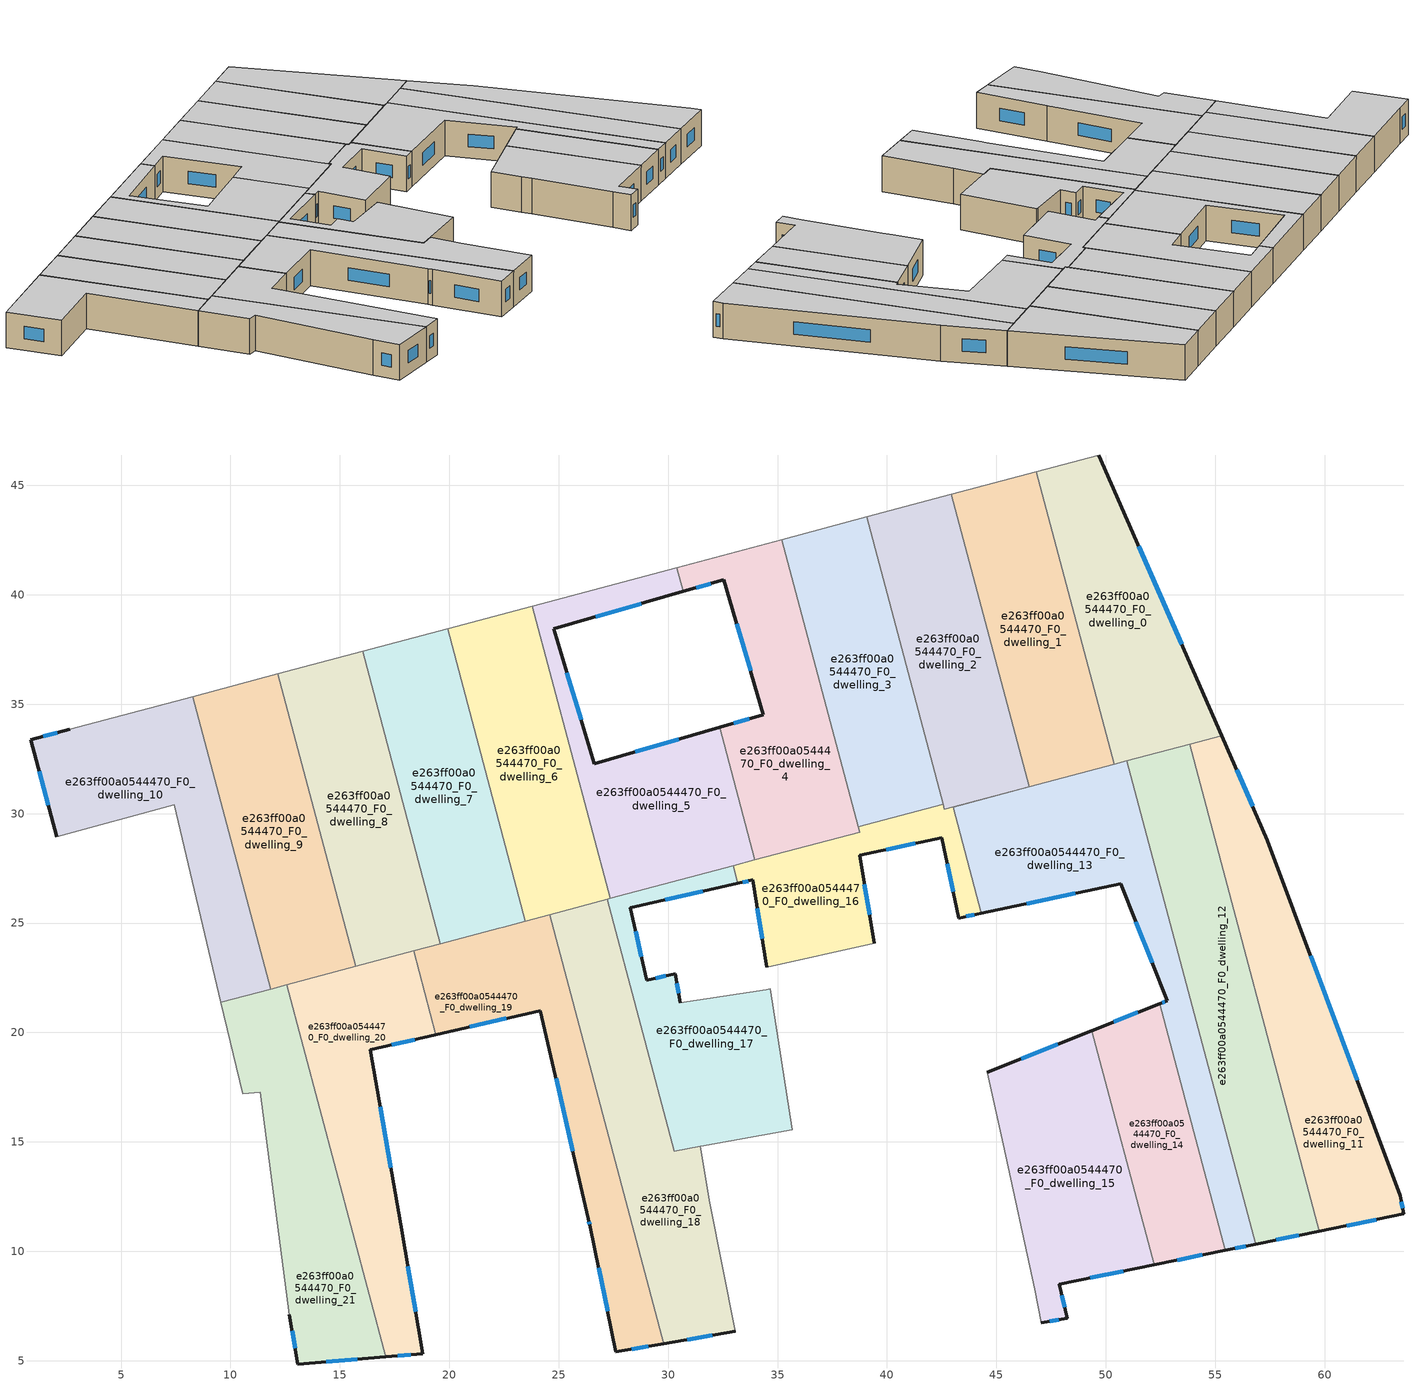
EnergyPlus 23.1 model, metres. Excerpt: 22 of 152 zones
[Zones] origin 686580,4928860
e263ff00a0544470_F0_dwelling_0
 floor ground (EU_floor_Construction): 49.68,46.39 55.29,33.57 50.39,32.26 46.83,45.63 z0
 wall outside (EU_wall_Construction): 55.29,33.57 49.68,46.39 z0:3
 wall to e263ff00a0544470_F0_dwelling_1 (EU_wall_Construction): 46.83,45.63 50.39,32.26 z0:3
 wall adiabatic (EU_wall_Construction): 49.68,46.39 46.83,45.63 z0:3
 wall to e263ff00a0544470_F0_dwelling_12 (EU_wall_Construction): 50.96,32.41 53.83,33.18 z0:3
 wall to e263ff00a0544470_F0_dwelling_11 (EU_wall_Construction): 53.83,33.18 55.29,33.57 z0:3
 wall to e263ff00a0544470_F0_dwelling_13 (EU_wall_Construction): 50.39,32.26 50.96,32.41 z0:3
 window (EU_Window_Construction): 53.47,37.74 51.51,42.22 z0.98:2.02
 ceiling to e263ff00a0544470_F1_dwelling_0 (EU_floor_Construction): 55.29,33.57 49.68,46.39 46.83,45.63 50.39,32.26 z3
e263ff00a0544470_F0_dwelling_1
 floor ground (EU_floor_Construction): 46.83,45.63 50.39,32.26 46.51,31.23 42.94,44.59 z0
 wall to e263ff00a0544470_F0_dwelling_2 (EU_wall_Construction): 42.94,44.59 46.51,31.23 z0:3
 wall adiabatic (EU_wall_Construction): 46.83,45.63 42.94,44.59 z0:3
 wall to e263ff00a0544470_F0_dwelling_13 (EU_wall_Construction): 46.51,31.23 50.39,32.26 z0:3
 ceiling to e263ff00a0544470_F1_dwelling_1 (EU_floor_Construction): 50.39,32.26 46.83,45.63 42.94,44.59 46.51,31.23 z3
e263ff00a0544470_F0_dwelling_10
 floor ground (EU_floor_Construction): 8.27,35.35 11.83,21.99 9.56,21.38 7.42,30.4 2.06,28.95 0.87,33.38 2.65,33.85 z0
 wall outside (EU_wall_Construction): 2.65,33.85 0.87,33.38 2.06,28.95 z0:3
 wall adiabatic (EU_wall_Construction): 8.27,35.35 2.65,33.85 / 2.06,28.95 7.42,30.4 9.56,21.38 11.83,21.99 z0:3
 wall to e263ff00a0544470_F0_dwelling_9 (EU_wall_Construction): 11.83,21.99 8.27,35.35 z0:3
 window (EU_Window_Construction): 1.26,31.94 1.68,30.39 / 2.08,33.7 1.45,33.53 z0.98:2.02
 ceiling to e263ff00a0544470_F1_dwelling_10 (EU_floor_Construction): 11.83,21.99 8.27,35.35 2.65,33.85 0.87,33.38 2.06,28.95 7.42,30.4 9.56,21.38 z3
e263ff00a0544470_F0_dwelling_11
 floor ground (EU_floor_Construction): 57.38,28.79 63.45,12.54 63.61,11.71 59.76,10.92 53.83,33.18 55.29,33.57 z0
 wall outside (EU_wall_Construction): 59.76,10.92 63.61,11.71 63.45,12.54 57.38,28.79 55.29,33.57 z0:3
 wall to e263ff00a0544470_F0_dwelling_12 (EU_wall_Construction): 53.83,33.18 59.76,10.92 z0:3
 window (EU_Window_Construction): 56.7,30.34 55.97,32.01 / 61.48,17.82 59.36,23.5 / 63.56,11.98 63.51,12.27 / 61.01,11.18 62.36,11.45 z0.98:2.02
 ceiling to e263ff00a0544470_F1_dwelling_11 (EU_floor_Construction): 63.61,11.71 63.45,12.54 57.38,28.79 55.29,33.57 53.83,33.18 59.76,10.92 z3
e263ff00a0544470_F0_dwelling_12
 floor ground (EU_floor_Construction): 53.83,33.18 59.76,10.92 56.84,10.33 50.96,32.41 z0
 wall outside (EU_wall_Construction): 56.84,10.33 59.76,10.92 z0:3
 wall to e263ff00a0544470_F0_dwelling_13 (EU_wall_Construction): 50.96,32.41 56.84,10.33 z0:3
 window (EU_Window_Construction): 57.79,10.52 58.81,10.73 z0.98:2.02
 ceiling to e263ff00a0544470_F1_dwelling_12 (EU_floor_Construction): 59.76,10.92 53.83,33.18 50.96,32.41 56.84,10.33 z3
e263ff00a0544470_F0_dwelling_13
 floor ground (EU_floor_Construction): 50.96,32.41 56.84,10.33 55.46,10.05 52.46,21.31 52.8,21.45 50.68,26.79 44.31,25.45 43.02,30.3 z0
 wall outside (EU_wall_Construction): 44.31,25.45 50.68,26.79 52.8,21.45 52.46,21.31 / 55.46,10.05 56.84,10.33 z0:3
 wall to e263ff00a0544470_F0_dwelling_14 (EU_wall_Construction): 52.46,21.31 55.46,10.05 z0:3
 wall to e263ff00a0544470_F0_dwelling_16 (EU_wall_Construction): 46.51,31.23 43.02,30.3 44.31,25.45 z0:3
 window (EU_Window_Construction): 52.69,21.41 52.57,21.36 / 51.37,25.05 52.11,23.19 / 46.38,25.88 48.61,26.35 / 55.91,10.14 56.4,10.24 z0.98:2.02
 ceiling to e263ff00a0544470_F1_dwelling_13 (EU_floor_Construction): 56.84,10.33 50.96,32.41 43.02,30.3 44.31,25.45 50.68,26.79 52.8,21.45 52.46,21.31 55.46,10.05 z3
e263ff00a0544470_F0_dwelling_14
 floor ground (EU_floor_Construction): 52.46,21.31 55.46,10.05 52.21,9.38 49.36,20.09 z0
 wall outside (EU_wall_Construction): 52.21,9.38 55.46,10.05 / 52.46,21.31 49.36,20.09 z0:3
 wall to e263ff00a0544470_F0_dwelling_15 (EU_wall_Construction): 49.36,20.09 52.21,9.38 z0:3
 window (EU_Window_Construction): 53.27,9.6 54.41,9.83 / 51.45,20.91 50.37,20.49 z0.98:2.02
 ceiling to e263ff00a0544470_F1_dwelling_14 (EU_floor_Construction): 55.46,10.05 52.46,21.31 49.36,20.09 52.21,9.38 z3
e263ff00a0544470_F0_dwelling_15
 floor ground (EU_floor_Construction): 49.36,20.09 52.21,9.38 47.87,8.5 48.23,6.95 47.05,6.74 46.74,8.26 45.3,14.9 45.12,15.72 44.57,18.19 z0
 wall outside (EU_wall_Construction): 47.05,6.74 48.23,6.95 47.87,8.5 52.21,9.38 / 49.36,20.09 44.57,18.19 z0:3
 wall adiabatic (EU_wall_Construction): 44.57,18.19 45.12,15.72 45.3,14.9 46.74,8.26 47.05,6.74 z0:3
 window (EU_Window_Construction): 48.12,7.45 47.99,8 / 47.43,6.81 47.85,6.88 / 47.8,19.47 46.13,18.81 / 49.28,8.79 50.8,9.1 z0.98:2.02
 ceiling to e263ff00a0544470_F1_dwelling_15 (EU_floor_Construction): 52.21,9.38 49.36,20.09 44.57,18.19 45.12,15.72 45.3,14.9 46.74,8.26 47.05,6.74 48.23,6.95 47.87,8.5 z3
e263ff00a0544470_F0_dwelling_16
 floor ground (EU_floor_Construction): 46.51,31.23 43.02,30.3 44.31,25.45 43.28,25.23 42.51,28.91 38.75,28.09 39.42,24.07 34.51,22.99 33.87,26.97 33.19,26.82 32.97,27.62 38.74,29.16 38.68,29.4 42.56,30.43 42.63,30.19 z0
 wall outside (EU_wall_Construction): 39.42,24.07 38.75,28.09 42.51,28.91 43.28,25.23 44.31,25.45 / 33.19,26.82 33.87,26.97 34.51,22.99 z0:3
 wall adiabatic (EU_wall_Construction): 34.51,22.99 39.42,24.07 z0:3
 wall to e263ff00a0544470_F0_dwelling_17 (EU_wall_Construction): 32.97,27.62 33.19,26.82 z0:3
 wall to e263ff00a0544470_F0_dwelling_3 (EU_wall_Construction): 42.56,30.43 38.68,29.4 z0:3
 wall to e263ff00a0544470_F0_dwelling_2 (EU_wall_Construction): 46.51,31.23 42.63,30.19 42.56,30.43 z0:3
 wall to e263ff00a0544470_F0_dwelling_4 (EU_wall_Construction): 38.68,29.4 38.74,29.16 33.96,27.88 z0:3
 wall to e263ff00a0544470_F0_dwelling_5 (EU_wall_Construction): 33.96,27.88 32.97,27.62 z0:3
 window (EU_Window_Construction): 39.21,25.38 38.97,26.78 / 34.08,25.68 34.31,24.28 / 33.41,26.87 33.65,26.92 / 43.62,25.3 43.98,25.38 / 42.76,27.71 43.03,26.43 / 39.98,28.36 41.29,28.64 z0.98:2.02
 ceiling to e263ff00a0544470_F1_dwelling_16 (EU_floor_Construction): 44.31,25.45 43.02,30.3 46.51,31.23 42.63,30.19 42.56,30.43 38.68,29.4 38.74,29.16 32.97,27.62 33.19,26.82 33.87,26.97 34.51,22.99 39.42,24.07 38.75,28.09 42.51,28.91 43.28,25.23 z3
e263ff00a0544470_F0_dwelling_17
 floor ground (EU_floor_Construction): 33.19,26.82 28.26,25.71 29.01,22.39 30.32,22.69 30.56,21.36 34.48,21.96 34.67,21.99 35.67,15.55 30.28,14.57 27.21,26.08 32.97,27.62 z0
 wall outside (EU_wall_Construction): 30.56,21.36 30.32,22.69 29.01,22.39 28.26,25.71 33.19,26.82 z0:3
 wall adiabatic (EU_wall_Construction): 31.48,14.79 35.67,15.55 34.67,21.99 34.48,21.96 30.56,21.36 z0:3
 wall to e263ff00a0544470_F0_dwelling_18 (EU_wall_Construction): 30.28,14.57 31.47,14.79 / 27.21,26.08 30.28,14.58 z0:3
 wall to e263ff00a0544470_F0_dwelling_5 (EU_wall_Construction): 32.97,27.62 27.36,26.12 z0:3
 wall to e263ff00a0544470_F0_dwelling_6 (EU_wall_Construction): 27.36,26.12 27.21,26.08 z0:3
 window (EU_Window_Construction): 29.87,26.07 31.59,26.46 / 28.77,23.47 28.51,24.63 / 29.9,22.59 29.44,22.49 / 30.49,21.79 30.4,22.26 z0.98:2.02
 ceiling to e263ff00a0544470_F1_dwelling_17 (EU_floor_Construction): 35.67,15.55 34.67,21.99 34.48,21.96 30.56,21.36 30.32,22.69 29.01,22.39 28.26,25.71 33.19,26.82 32.97,27.62 27.21,26.08 30.28,14.58 z3
e263ff00a0544470_F0_dwelling_18
 floor ground (EU_floor_Construction): 27.21,26.08 30.28,14.57 31.47,14.79 31.89,12.22 33.07,6.35 29.8,5.79 24.58,25.38 z0
 wall outside (EU_wall_Construction): 29.8,5.79 33.07,6.35 z0:3
 wall to e263ff00a0544470_F0_dwelling_19 (EU_wall_Construction): 24.58,25.38 29.8,5.79 z0:3
 wall adiabatic (EU_wall_Construction): 33.07,6.35 31.89,12.22 31.47,14.79 z0:3
 wall to e263ff00a0544470_F0_dwelling_6 (EU_wall_Construction): 27.21,26.08 24.58,25.38 z0:3
 window (EU_Window_Construction): 30.87,5.97 32.01,6.16 z0.98:2.02
 ceiling to e263ff00a0544470_F1_dwelling_18 (EU_floor_Construction): 33.07,6.35 31.89,12.22 31.47,14.79 30.28,14.57 27.21,26.08 24.58,25.38 29.8,5.79 z3
e263ff00a0544470_F0_dwelling_19
 floor ground (EU_floor_Construction): 24.58,25.38 29.8,5.79 27.61,5.41 26.43,11.11 26.35,11.48 24.16,21 19.39,19.9 18.37,23.73 22.25,24.76 22.46,24.82 z0
 wall outside (EU_wall_Construction): 19.39,19.9 24.16,21 26.35,11.48 26.43,11.11 27.61,5.41 29.8,5.79 z0:3
 wall to e263ff00a0544470_F0_dwelling_20 (EU_wall_Construction): 18.37,23.73 19.39,19.9 z0:3
 wall to e263ff00a0544470_F0_dwelling_7 (EU_wall_Construction): 23.48,25.09 22.46,24.82 22.25,24.76 19.6,24.05 z0:3
 wall to e263ff00a0544470_F0_dwelling_6 (EU_wall_Construction): 24.58,25.38 23.48,25.09 z0:3
 wall to e263ff00a0544470_F0_dwelling_8 (EU_wall_Construction): 19.6,24.05 18.37,23.73 z0:3
 window (EU_Window_Construction): 26.38,11.36 26.41,11.23 / 24.88,17.9 25.64,14.58 / 20.94,20.26 22.61,20.64 / 28.33,5.53 29.09,5.66 / 26.82,9.26 27.23,7.26 z0.98:2.02
 ceiling to e263ff00a0544470_F1_dwelling_19 (EU_floor_Construction): 29.8,5.79 24.58,25.38 22.46,24.82 22.25,24.76 18.37,23.73 19.39,19.9 24.16,21 26.35,11.48 26.43,11.11 27.61,5.41 z3
e263ff00a0544470_F0_dwelling_2
 floor ground (EU_floor_Construction): 42.94,44.59 46.51,31.23 42.63,30.19 39.06,43.56 z0
 wall adiabatic (EU_wall_Construction): 42.94,44.59 39.06,43.56 z0:3
 wall to e263ff00a0544470_F0_dwelling_3 (EU_wall_Construction): 39.06,43.56 42.56,30.43 z0:3
 ceiling to e263ff00a0544470_F1_dwelling_2 (EU_floor_Construction): 46.51,31.23 42.94,44.59 39.06,43.56 42.63,30.19 z3
e263ff00a0544470_F0_dwelling_20
 floor ground (EU_floor_Construction): 18.37,23.73 19.39,19.9 16.39,19.21 17.78,11.23 18.78,5.33 17.09,5.19 12.56,22.18 z0
 wall outside (EU_wall_Construction): 17.09,5.19 18.78,5.33 17.78,11.23 16.39,19.21 19.39,19.9 z0:3
 wall to e263ff00a0544470_F0_dwelling_21 (EU_wall_Construction): 12.56,22.18 17.09,5.19 z0:3
 wall to e263ff00a0544470_F0_dwelling_9 (EU_wall_Construction): 15.72,23.02 12.56,22.18 z0:3
 wall to e263ff00a0544470_F0_dwelling_8 (EU_wall_Construction): 18.37,23.73 15.72,23.02 z0:3
 window (EU_Window_Construction): 17.37,19.43 18.41,19.68 / 17.33,13.83 16.85,16.61 / 18.46,7.25 18.11,9.31 / 17.64,5.23 18.23,5.28 z0.98:2.02
 ceiling to e263ff00a0544470_F1_dwelling_20 (EU_floor_Construction): 18.78,5.33 17.78,11.23 16.39,19.21 19.39,19.9 18.37,23.73 12.56,22.18 17.09,5.19 z3
e263ff00a0544470_F0_dwelling_21
 floor ground (EU_floor_Construction): 12.56,22.18 17.09,5.19 13.07,4.85 12.69,7.09 11.36,17.26 10.55,17.21 9.56,21.38 z0
 wall outside (EU_wall_Construction): 12.69,7.09 13.07,4.85 17.09,5.19 z0:3
 wall adiabatic (EU_wall_Construction): 11.83,21.99 9.56,21.38 10.55,17.21 11.36,17.26 12.69,7.09 z0:3
 wall to e263ff00a0544470_F0_dwelling_9 (EU_wall_Construction): 12.56,22.18 11.83,21.99 z0:3
 window (EU_Window_Construction): 14.38,4.96 15.78,5.08 / 12.82,6.36 12.95,5.58 z0.98:2.02
 ceiling to e263ff00a0544470_F1_dwelling_21 (EU_floor_Construction): 17.09,5.19 12.56,22.18 9.56,21.38 10.55,17.21 11.36,17.26 12.69,7.09 13.07,4.85 z3
e263ff00a0544470_F0_dwelling_3
 floor ground (EU_floor_Construction): 39.06,43.56 42.56,30.43 38.68,29.4 35.18,42.52 z0
 wall adiabatic (EU_wall_Construction): 39.06,43.56 35.18,42.52 z0:3
 wall to e263ff00a0544470_F0_dwelling_4 (EU_wall_Construction): 35.18,42.52 38.68,29.4 z0:3
 ceiling to e263ff00a0544470_F1_dwelling_3 (EU_floor_Construction): 42.56,30.43 39.06,43.56 35.18,42.52 38.68,29.4 z3
e263ff00a0544470_F0_dwelling_4
 floor ground (EU_floor_Construction): 35.18,42.52 38.74,29.16 33.96,27.88 32.35,33.94 34.35,34.52 32.54,40.69 30.69,40.15 30.4,41.25 z0
 wall outside (EU_wall_Construction): 30.69,40.15 32.54,40.69 34.35,34.52 32.35,33.94 z0:3
 wall to e263ff00a0544470_F0_dwelling_5 (EU_wall_Construction): 32.35,33.94 33.96,27.88 / 30.4,41.25 30.69,40.15 z0:3
 wall adiabatic (EU_wall_Construction): 35.18,42.52 30.4,41.25 z0:3
 window (EU_Window_Construction): 33.7,34.33 33,34.13 / 33.13,38.68 33.77,36.53 / 31.29,40.33 31.94,40.51 z0.98:2.02
 ceiling to e263ff00a0544470_F1_dwelling_4 (EU_floor_Construction): 38.74,29.16 35.18,42.52 30.4,41.25 30.69,40.15 32.54,40.69 34.35,34.52 32.35,33.94 33.96,27.88 z3
e263ff00a0544470_F0_dwelling_5
 floor ground (EU_floor_Construction): 30.69,40.15 24.77,38.44 26.62,32.29 32.35,33.94 33.96,27.88 27.36,26.12 23.8,39.49 30.4,41.25 z0
 wall outside (EU_wall_Construction): 32.35,33.94 26.62,32.29 24.77,38.44 30.69,40.15 z0:3
 wall to e263ff00a0544470_F0_dwelling_6 (EU_wall_Construction): 23.8,39.49 27.36,26.12 z0:3
 wall adiabatic (EU_wall_Construction): 30.4,41.25 23.8,39.49 z0:3
 window (EU_Window_Construction): 26.02,34.29 25.38,36.44 / 30.49,33.4 28.49,32.83 / 26.7,39 28.77,39.6 z0.98:2.02
 ceiling to e263ff00a0544470_F1_dwelling_5 (EU_floor_Construction): 33.96,27.88 32.35,33.94 26.62,32.29 24.77,38.44 30.69,40.15 30.4,41.25 23.8,39.49 27.36,26.12 z3
e263ff00a0544470_F0_dwelling_6
 floor ground (EU_floor_Construction): 23.8,39.49 27.36,26.12 23.48,25.09 19.92,38.45 z0
 wall to e263ff00a0544470_F0_dwelling_7 (EU_wall_Construction): 19.92,38.45 23.48,25.09 z0:3
 wall adiabatic (EU_wall_Construction): 23.8,39.49 19.92,38.45 z0:3
 ceiling to e263ff00a0544470_F1_dwelling_6 (EU_floor_Construction): 27.36,26.12 23.8,39.49 19.92,38.45 23.48,25.09 z3
e263ff00a0544470_F0_dwelling_7
 floor ground (EU_floor_Construction): 19.92,38.45 23.48,25.09 19.6,24.05 16.04,37.42 z0
 wall to e263ff00a0544470_F0_dwelling_8 (EU_wall_Construction): 16.04,37.42 19.6,24.05 z0:3
 wall adiabatic (EU_wall_Construction): 19.92,38.45 16.04,37.42 z0:3
 ceiling to e263ff00a0544470_F1_dwelling_7 (EU_floor_Construction): 23.48,25.09 19.92,38.45 16.04,37.42 19.6,24.05 z3
e263ff00a0544470_F0_dwelling_8
 floor ground (EU_floor_Construction): 16.04,37.42 19.6,24.05 15.72,23.02 12.15,36.38 z0
 wall to e263ff00a0544470_F0_dwelling_9 (EU_wall_Construction): 12.15,36.38 15.72,23.02 z0:3
 wall adiabatic (EU_wall_Construction): 16.04,37.42 12.15,36.38 z0:3
 ceiling to e263ff00a0544470_F1_dwelling_8 (EU_floor_Construction): 19.6,24.05 16.04,37.42 12.15,36.38 15.72,23.02 z3
e263ff00a0544470_F0_dwelling_9
 floor ground (EU_floor_Construction): 12.15,36.38 15.72,23.02 11.83,21.99 8.27,35.35 z0
 wall adiabatic (EU_wall_Construction): 12.15,36.38 8.27,35.35 z0:3
 ceiling to e263ff00a0544470_F1_dwelling_9 (EU_floor_Construction): 15.72,23.02 12.15,36.38 8.27,35.35 11.83,21.99 z3
[Building]
EU S2 Campaign: North Axis=0; Terrain=City; Solar Distribution=FullExterior
[Site:Location]
Bologna: Latitude=44.5; Longitude=11.25; Time Zone=1; Elevation=37
[SizingPeriod:WeatherFileDays]
AnnualSizingPeriod: Begin Month=1; Begin Day of Month=1; End Month=12; End Day of Month=31; Day of Week for Start Day=Monday; Use Weather File Daylight Saving Period=No; Use Weather File Rain and Snow Indicators=No
[MATERIAL]
EU_InternalMass_Material: Roughness=MediumRough; Thickness=0.1; Conductivity=1; Density=1800; Specific Heat=900; Thermal Absorptance=0.9; Solar Absorptance=0.7; Visible Absorptance=0.7
[MATERIAL:NOMASS] Roughness=MediumRough; Thermal Absorptance=0.9; Solar Absorptance=0.7; Visible Absorptance=0.7
Name | Thermal Resistance
EU_wall_NoMass | 0.905828
EU_floor_NoMass | 0.67114
[WINDOWMATERIAL:SIMPLEGLAZINGSYSTEM]
EU_Window_SimpleGlazing: UFactor=4.52486; Solar Heat Gain Coefficient=0.85; Visible Transmittance=0.85
[CONSTRUCTION]
EU_wall_Construction: EU_wall_NoMass
EU_floor_Construction: EU_floor_NoMass
EU_Window_Construction: EU_Window_SimpleGlazing
EU_InternalMass_Construction: EU_InternalMass_Material
[ZONE] Type=1; Multiplier=1; Ceiling Height=autocalculate; Floor Area=autocalculate; Part of Total Floor Area=Yes
Name | Volume
e263ff00a0544470_F0_dwelling_0; e263ff00a0544470_F0_dwelling_5 | 166.677
e263ff00a0544470_F0_dwelling_1 | 166.651
e263ff00a0544470_F0_dwelling_10 | 166.673
e263ff00a0544470_F0_dwelling_11 | 201.226
e263ff00a0544470_F0_dwelling_12 | 204.203
e263ff00a0544470_F0_dwelling_13 | 202
e263ff00a0544470_F0_dwelling_14 | 112.906
e263ff00a0544470_F0_dwelling_15 | 175.447
e263ff00a0544470_F0_dwelling_16 | 106.727
e263ff00a0544470_F0_dwelling_17 | 144.954
e263ff00a0544470_F0_dwelling_18 | 188.902
e263ff00a0544470_F0_dwelling_19; e263ff00a0544470_F0_dwelling_2 | 166.679
e263ff00a0544470_F0_dwelling_20 | 166.668
e263ff00a0544470_F0_dwelling_21 | 166.666
e263ff00a0544470_F0_dwelling_3 | 163.653
e263ff00a0544470_F0_dwelling_4; e263ff00a0544470_F0_dwelling_7; e263ff00a0544470_F0_dwelling_8 | 166.663
e263ff00a0544470_F0_dwelling_6 | 166.697
e263ff00a0544470_F0_dwelling_9 | 166.652
[INTERNALMASS] Construction=EU_InternalMass_Construction
Name | Zone or ZoneList | Surface Area
e263ff00a0544470_F0_dwelling_0_EU_InternalMass | e263ff00a0544470_F0_dwelling_0 | 55.5591
e263ff00a0544470_F0_dwelling_1_EU_InternalMass | e263ff00a0544470_F0_dwelling_1 | 55.5502
e263ff00a0544470_F0_dwelling_2_EU_InternalMass | e263ff00a0544470_F0_dwelling_2 | 55.5599
e263ff00a0544470_F0_dwelling_3_EU_InternalMass | e263ff00a0544470_F0_dwelling_3 | 54.5521
e263ff00a0544470_F0_dwelling_4_EU_InternalMass | e263ff00a0544470_F0_dwelling_4 | 55.5544
e263ff00a0544470_F0_dwelling_5_EU_InternalMass | e263ff00a0544470_F0_dwelling_5 | 55.5586
e263ff00a0544470_F0_dwelling_6_EU_InternalMass | e263ff00a0544470_F0_dwelling_6 | 55.5657
e263ff00a0544470_F0_dwelling_7_EU_InternalMass | e263ff00a0544470_F0_dwelling_7 | 55.5548
e263ff00a0544470_F0_dwelling_8_EU_InternalMass | e263ff00a0544470_F0_dwelling_8 | 55.5546
e263ff00a0544470_F0_dwelling_9_EU_InternalMass | e263ff00a0544470_F0_dwelling_9 | 55.5522
e263ff00a0544470_F0_dwelling_10_EU_InternalMass | e263ff00a0544470_F0_dwelling_10 | 55.5581
e263ff00a0544470_F0_dwelling_11_EU_InternalMass | e263ff00a0544470_F0_dwelling_11 | 67.0746
e263ff00a0544470_F0_dwelling_12_EU_InternalMass | e263ff00a0544470_F0_dwelling_12 | 68.0626
e263ff00a0544470_F0_dwelling_13_EU_InternalMass | e263ff00a0544470_F0_dwelling_13 | 67.3399
e263ff00a0544470_F0_dwelling_14_EU_InternalMass | e263ff00a0544470_F0_dwelling_14 | 37.6351
e263ff00a0544470_F0_dwelling_15_EU_InternalMass | e263ff00a0544470_F0_dwelling_15 | 58.4831
e263ff00a0544470_F0_dwelling_16_EU_InternalMass | e263ff00a0544470_F0_dwelling_16 | 35.5751
e263ff00a0544470_F0_dwelling_17_EU_InternalMass | e263ff00a0544470_F0_dwelling_17 | 48.3183
e263ff00a0544470_F0_dwelling_18_EU_InternalMass | e263ff00a0544470_F0_dwelling_18 | 62.9686
e263ff00a0544470_F0_dwelling_19_EU_InternalMass | e263ff00a0544470_F0_dwelling_19 | 55.561
e263ff00a0544470_F0_dwelling_20_EU_InternalMass | e263ff00a0544470_F0_dwelling_20 | 55.5565
e263ff00a0544470_F0_dwelling_21_EU_InternalMass | e263ff00a0544470_F0_dwelling_21 | 55.555
[OTHEREQUIPMENT] Fuel Type=Electricity; Design Level Calculation Method=Watts/Area; Power per Zone Floor Area=1; Fraction Latent=0; Fraction Radiant=0; Fraction Lost=0; Carbon Dioxide Generation Rate=0; EndUse Subcategory=EU_Step8_InternalGains
Name | Zone or ZoneList or Space or SpaceList | Schedule
EU_Step8_InternalGain_e263ff00a0544470_F0_dwelling_0_f000 | e263ff00a0544470_F0_dwelling_0 | EU_Step8_GainSchedule_e263ff00a0544470_F0_dwelling_0_f000
EU_Step8_InternalGain_e263ff00a0544470_F0_dwelling_1_f000 | e263ff00a0544470_F0_dwelling_1 | EU_Step8_GainSchedule_e263ff00a0544470_F0_dwelling_1_f000
EU_Step8_InternalGain_e263ff00a0544470_F0_dwelling_2_f000 | e263ff00a0544470_F0_dwelling_2 | EU_Step8_GainSchedule_e263ff00a0544470_F0_dwelling_2_f000
EU_Step8_InternalGain_e263ff00a0544470_F0_dwelling_3_f000 | e263ff00a0544470_F0_dwelling_3 | EU_Step8_GainSchedule_e263ff00a0544470_F0_dwelling_3_f000
EU_Step8_InternalGain_e263ff00a0544470_F0_dwelling_4_f000 | e263ff00a0544470_F0_dwelling_4 | EU_Step8_GainSchedule_e263ff00a0544470_F0_dwelling_4_f000
EU_Step8_InternalGain_e263ff00a0544470_F0_dwelling_5_f000 | e263ff00a0544470_F0_dwelling_5 | EU_Step8_GainSchedule_e263ff00a0544470_F0_dwelling_5_f000
EU_Step8_InternalGain_e263ff00a0544470_F0_dwelling_6_f000 | e263ff00a0544470_F0_dwelling_6 | EU_Step8_GainSchedule_e263ff00a0544470_F0_dwelling_6_f000
EU_Step8_InternalGain_e263ff00a0544470_F0_dwelling_7_f000 | e263ff00a0544470_F0_dwelling_7 | EU_Step8_GainSchedule_e263ff00a0544470_F0_dwelling_7_f000
EU_Step8_InternalGain_e263ff00a0544470_F0_dwelling_8_f000 | e263ff00a0544470_F0_dwelling_8 | EU_Step8_GainSchedule_e263ff00a0544470_F0_dwelling_8_f000
EU_Step8_InternalGain_e263ff00a0544470_F0_dwelling_9_f000 | e263ff00a0544470_F0_dwelling_9 | EU_Step8_GainSchedule_e263ff00a0544470_F0_dwelling_9_f000
EU_Step8_InternalGain_e263ff00a0544470_F0_dwelling_10_f000 | e263ff00a0544470_F0_dwelling_10 | EU_Step8_GainSchedule_e263ff00a0544470_F0_dwelling_10_f000
EU_Step8_InternalGain_e263ff00a0544470_F0_dwelling_11_f000 | e263ff00a0544470_F0_dwelling_11 | EU_Step8_GainSchedule_e263ff00a0544470_F0_dwelling_11_f000
EU_Step8_InternalGain_e263ff00a0544470_F0_dwelling_12_f000 | e263ff00a0544470_F0_dwelling_12 | EU_Step8_GainSchedule_e263ff00a0544470_F0_dwelling_12_f000
EU_Step8_InternalGain_e263ff00a0544470_F0_dwelling_13_f000 | e263ff00a0544470_F0_dwelling_13 | EU_Step8_GainSchedule_e263ff00a0544470_F0_dwelling_13_f000
EU_Step8_InternalGain_e263ff00a0544470_F0_dwelling_14_f000 | e263ff00a0544470_F0_dwelling_14 | EU_Step8_GainSchedule_e263ff00a0544470_F0_dwelling_14_f000
EU_Step8_InternalGain_e263ff00a0544470_F0_dwelling_15_f000 | e263ff00a0544470_F0_dwelling_15 | EU_Step8_GainSchedule_e263ff00a0544470_F0_dwelling_15_f000
EU_Step8_InternalGain_e263ff00a0544470_F0_dwelling_16_f000 | e263ff00a0544470_F0_dwelling_16 | EU_Step8_GainSchedule_e263ff00a0544470_F0_dwelling_16_f000
EU_Step8_InternalGain_e263ff00a0544470_F0_dwelling_17_f000 | e263ff00a0544470_F0_dwelling_17 | EU_Step8_GainSchedule_e263ff00a0544470_F0_dwelling_17_f000
EU_Step8_InternalGain_e263ff00a0544470_F0_dwelling_18_f000 | e263ff00a0544470_F0_dwelling_18 | EU_Step8_GainSchedule_e263ff00a0544470_F0_dwelling_18_f000
EU_Step8_InternalGain_e263ff00a0544470_F0_dwelling_19_f000 | e263ff00a0544470_F0_dwelling_19 | EU_Step8_GainSchedule_e263ff00a0544470_F0_dwelling_19_f000
EU_Step8_InternalGain_e263ff00a0544470_F0_dwelling_20_f000 | e263ff00a0544470_F0_dwelling_20 | EU_Step8_GainSchedule_e263ff00a0544470_F0_dwelling_20_f000
EU_Step8_InternalGain_e263ff00a0544470_F0_dwelling_21_f000 | e263ff00a0544470_F0_dwelling_21 | EU_Step8_GainSchedule_e263ff00a0544470_F0_dwelling_21_f000
[ZONEVENTILATION:DESIGNFLOWRATE] Schedule=EU_AlwaysOn; Design Flow Rate Calculation Method=AirChanges/Hour; Air Changes per Hour=0.73129; Ventilation Type=Natural; Fan Pressure Rise=0; Fan Total Efficiency=1; Constant Term Coefficient=1; Temperature Term Coefficient=0; Velocity Term Coefficient=0; Velocity Squared Term Coefficient=0; Minimum Indoor Temperature=-100; Maximum Indoor Temperature=100; Delta Temperature=-100; Minimum Outdoor Temperature=-100; Maximum Outdoor Temperature=100; Maximum Wind Speed=40
Name | Zone or ZoneList or Space or SpaceList
EU_ConstantAir_e263ff00a0544470_F0_dwelling_0 | e263ff00a0544470_F0_dwelling_0
EU_ConstantAir_e263ff00a0544470_F0_dwelling_1 | e263ff00a0544470_F0_dwelling_1
EU_ConstantAir_e263ff00a0544470_F0_dwelling_2 | e263ff00a0544470_F0_dwelling_2
EU_ConstantAir_e263ff00a0544470_F0_dwelling_3 | e263ff00a0544470_F0_dwelling_3
EU_ConstantAir_e263ff00a0544470_F0_dwelling_4 | e263ff00a0544470_F0_dwelling_4
EU_ConstantAir_e263ff00a0544470_F0_dwelling_5 | e263ff00a0544470_F0_dwelling_5
EU_ConstantAir_e263ff00a0544470_F0_dwelling_6 | e263ff00a0544470_F0_dwelling_6
EU_ConstantAir_e263ff00a0544470_F0_dwelling_7 | e263ff00a0544470_F0_dwelling_7
EU_ConstantAir_e263ff00a0544470_F0_dwelling_8 | e263ff00a0544470_F0_dwelling_8
EU_ConstantAir_e263ff00a0544470_F0_dwelling_9 | e263ff00a0544470_F0_dwelling_9
EU_ConstantAir_e263ff00a0544470_F0_dwelling_10 | e263ff00a0544470_F0_dwelling_10
EU_ConstantAir_e263ff00a0544470_F0_dwelling_11 | e263ff00a0544470_F0_dwelling_11
EU_ConstantAir_e263ff00a0544470_F0_dwelling_12 | e263ff00a0544470_F0_dwelling_12
EU_ConstantAir_e263ff00a0544470_F0_dwelling_13 | e263ff00a0544470_F0_dwelling_13
EU_ConstantAir_e263ff00a0544470_F0_dwelling_14 | e263ff00a0544470_F0_dwelling_14
EU_ConstantAir_e263ff00a0544470_F0_dwelling_15 | e263ff00a0544470_F0_dwelling_15
EU_ConstantAir_e263ff00a0544470_F0_dwelling_16 | e263ff00a0544470_F0_dwelling_16
EU_ConstantAir_e263ff00a0544470_F0_dwelling_17 | e263ff00a0544470_F0_dwelling_17
EU_ConstantAir_e263ff00a0544470_F0_dwelling_18 | e263ff00a0544470_F0_dwelling_18
EU_ConstantAir_e263ff00a0544470_F0_dwelling_19 | e263ff00a0544470_F0_dwelling_19
EU_ConstantAir_e263ff00a0544470_F0_dwelling_20 | e263ff00a0544470_F0_dwelling_20
EU_ConstantAir_e263ff00a0544470_F0_dwelling_21 | e263ff00a0544470_F0_dwelling_21
[HVACTEMPLATE:THERMOSTAT] Constant Heating Setpoint=20; Constant Cooling Setpoint=50
EU_HeatOnly_e263ff00a0544470_F0_dwelling_0; EU_HeatOnly_e263ff00a0544470_F0_dwelling_1; EU_HeatOnly_e263ff00a0544470_F0_dwelling_2; EU_HeatOnly_e263ff00a0544470_F0_dwelling_3; EU_HeatOnly_e263ff00a0544470_F0_dwelling_4; EU_HeatOnly_e263ff00a0544470_F0_dwelling_5; EU_HeatOnly_e263ff00a0544470_F0_dwelling_6; EU_HeatOnly_e263ff00a0544470_F0_dwelling_7; EU_HeatOnly_e263ff00a0544470_F0_dwelling_8; EU_HeatOnly_e263ff00a0544470_F0_dwelling_9; EU_HeatOnly_e263ff00a0544470_F0_dwelling_10; EU_HeatOnly_e263ff00a0544470_F0_dwelling_11; EU_HeatOnly_e263ff00a0544470_F0_dwelling_12; EU_HeatOnly_e263ff00a0544470_F0_dwelling_13; EU_HeatOnly_e263ff00a0544470_F0_dwelling_14; EU_HeatOnly_e263ff00a0544470_F0_dwelling_15; EU_HeatOnly_e263ff00a0544470_F0_dwelling_16; EU_HeatOnly_e263ff00a0544470_F0_dwelling_17; EU_HeatOnly_e263ff00a0544470_F0_dwelling_18; EU_HeatOnly_e263ff00a0544470_F0_dwelling_19; EU_HeatOnly_e263ff00a0544470_F0_dwelling_20; EU_HeatOnly_e263ff00a0544470_F0_dwelling_21; EU_HeatOnly_e263ff00a0544470_F1_dwelling_0; EU_HeatOnly_e263ff00a0544470_F1_dwelling_1; EU_HeatOnly_e263ff00a0544470_F1_dwelling_2; EU_HeatOnly_e263ff00a0544470_F1_dwelling_3; EU_HeatOnly_e263ff00a0544470_F1_dwelling_4; EU_HeatOnly_e263ff00a0544470_F1_dwelling_5; EU_HeatOnly_e263ff00a0544470_F1_dwelling_6; EU_HeatOnly_e263ff00a0544470_F1_dwelling_7; EU_HeatOnly_e263ff00a0544470_F1_dwelling_8; EU_HeatOnly_e263ff00a0544470_F1_dwelling_9; EU_HeatOnly_e263ff00a0544470_F1_dwelling_10; EU_HeatOnly_e263ff00a0544470_F1_dwelling_11; EU_HeatOnly_e263ff00a0544470_F1_dwelling_12; EU_HeatOnly_e263ff00a0544470_F1_dwelling_13; EU_HeatOnly_e263ff00a0544470_F1_dwelling_14; EU_HeatOnly_e263ff00a0544470_F1_dwelling_15; EU_HeatOnly_e263ff00a0544470_F1_dwelling_16; EU_HeatOnly_e263ff00a0544470_F1_dwelling_17; EU_HeatOnly_e263ff00a0544470_F1_dwelling_18; EU_HeatOnly_e263ff00a0544470_F1_dwelling_19; EU_HeatOnly_e263ff00a0544470_F1_dwelling_20; EU_HeatOnly_e263ff00a0544470_F1_dwelling_21; EU_HeatOnly_e263ff00a0544470_F2_dwelling_0; EU_HeatOnly_e263ff00a0544470_F2_dwelling_1; EU_HeatOnly_e263ff00a0544470_F2_dwelling_2; EU_HeatOnly_e263ff00a0544470_F2_dwelling_3; EU_HeatOnly_e263ff00a0544470_F2_dwelling_4; EU_HeatOnly_e263ff00a0544470_F2_dwelling_5; EU_HeatOnly_e263ff00a0544470_F2_dwelling_6; EU_HeatOnly_e263ff00a0544470_F2_dwelling_7; EU_HeatOnly_e263ff00a0544470_F2_dwelling_8; EU_HeatOnly_e263ff00a0544470_F2_dwelling_9; EU_HeatOnly_e263ff00a0544470_F2_dwelling_10; EU_HeatOnly_e263ff00a0544470_F2_dwelling_11; EU_HeatOnly_e263ff00a0544470_F2_dwelling_12; EU_HeatOnly_e263ff00a0544470_F2_dwelling_13; EU_HeatOnly_e263ff00a0544470_F2_dwelling_14; EU_HeatOnly_e263ff00a0544470_F2_dwelling_15; EU_HeatOnly_e263ff00a0544470_F2_dwelling_16; EU_HeatOnly_e263ff00a0544470_F2_dwelling_17; EU_HeatOnly_e263ff00a0544470_F2_dwelling_18; EU_HeatOnly_e263ff00a0544470_F2_dwelling_19; EU_HeatOnly_e263ff00a0544470_F2_dwelling_20; EU_HeatOnly_e263ff00a0544470_F2_dwelling_21; EU_HeatOnly_e263ff00a0544470_F3_dwelling_0; EU_HeatOnly_e263ff00a0544470_F3_dwelling_1; EU_HeatOnly_e263ff00a0544470_F3_dwelling_2; EU_HeatOnly_e263ff00a0544470_F3_dwelling_3; EU_HeatOnly_e263ff00a0544470_F3_dwelling_4; EU_HeatOnly_e263ff00a0544470_F3_dwelling_5; EU_HeatOnly_e263ff00a0544470_F3_dwelling_6; EU_HeatOnly_e263ff00a0544470_F3_dwelling_7; EU_HeatOnly_e263ff00a0544470_F3_dwelling_8; EU_HeatOnly_e263ff00a0544470_F3_dwelling_9; EU_HeatOnly_e263ff00a0544470_F3_dwelling_10; EU_HeatOnly_e263ff00a0544470_F3_dwelling_11; EU_HeatOnly_e263ff00a0544470_F3_dwelling_12; EU_HeatOnly_e263ff00a0544470_F3_dwelling_13; EU_HeatOnly_e263ff00a0544470_F3_dwelling_14; EU_HeatOnly_e263ff00a0544470_F3_dwelling_15; EU_HeatOnly_e263ff00a0544470_F3_dwelling_16; EU_HeatOnly_e263ff00a0544470_F3_dwelling_17; EU_HeatOnly_e263ff00a0544470_F3_dwelling_18; EU_HeatOnly_e263ff00a0544470_F3_dwelling_19; EU_HeatOnly_e263ff00a0544470_F3_dwelling_20; EU_HeatOnly_e263ff00a0544470_F3_dwelling_21; EU_HeatOnly_e263ff00a0544470_F4_dwelling_0; EU_HeatOnly_e263ff00a0544470_F4_dwelling_1; EU_HeatOnly_e263ff00a0544470_F4_dwelling_2; EU_HeatOnly_e263ff00a0544470_F4_dwelling_3; EU_HeatOnly_e263ff00a0544470_F4_dwelling_4; EU_HeatOnly_e263ff00a0544470_F4_dwelling_5; EU_HeatOnly_e263ff00a0544470_F4_dwelling_6; EU_HeatOnly_e263ff00a0544470_F4_dwelling_7; EU_HeatOnly_e263ff00a0544470_F4_dwelling_8; EU_HeatOnly_e263ff00a0544470_F4_dwelling_9; EU_HeatOnly_e263ff00a0544470_F4_dwelling_10; EU_HeatOnly_e263ff00a0544470_F4_dwelling_11; EU_HeatOnly_e263ff00a0544470_F4_dwelling_12; EU_HeatOnly_e263ff00a0544470_F4_dwelling_13; EU_HeatOnly_e263ff00a0544470_F4_dwelling_14; EU_HeatOnly_e263ff00a0544470_F4_dwelling_15; EU_HeatOnly_e263ff00a0544470_F4_dwelling_16; EU_HeatOnly_e263ff00a0544470_F4_dwelling_17; EU_HeatOnly_e263ff00a0544470_F4_dwelling_18; EU_HeatOnly_e263ff00a0544470_F4_dwelling_19; EU_HeatOnly_e263ff00a0544470_F4_dwelling_20; EU_HeatOnly_e263ff00a0544470_F4_dwelling_21; EU_HeatOnly_e263ff00a0544470_F5_dwelling_0; EU_HeatOnly_e263ff00a0544470_F5_dwelling_1; EU_HeatOnly_e263ff00a0544470_F5_dwelling_2; EU_HeatOnly_e263ff00a0544470_F5_dwelling_3; EU_HeatOnly_e263ff00a0544470_F5_dwelling_4; EU_HeatOnly_e263ff00a0544470_F5_dwelling_5; EU_HeatOnly_e263ff00a0544470_F5_dwelling_6; EU_HeatOnly_e263ff00a0544470_F5_dwelling_7; EU_HeatOnly_e263ff00a0544470_F5_dwelling_8; EU_HeatOnly_e263ff00a0544470_F5_dwelling_9; EU_HeatOnly_e263ff00a0544470_F5_dwelling_10; EU_HeatOnly_e263ff00a0544470_F5_dwelling_11; EU_HeatOnly_e263ff00a0544470_F5_dwelling_12; EU_HeatOnly_e263ff00a0544470_F5_dwelling_13; EU_HeatOnly_e263ff00a0544470_F5_dwelling_14; EU_HeatOnly_e263ff00a0544470_F5_dwelling_15; EU_HeatOnly_e263ff00a0544470_F5_dwelling_16; EU_HeatOnly_e263ff00a0544470_F5_dwelling_17; EU_HeatOnly_e263ff00a0544470_F5_dwelling_18; EU_HeatOnly_e263ff00a0544470_F5_dwelling_19; EU_HeatOnly_e263ff00a0544470_F5_dwelling_20; EU_HeatOnly_e263ff00a0544470_F6_dwelling_0; EU_HeatOnly_e263ff00a0544470_F6_dwelling_1; EU_HeatOnly_e263ff00a0544470_F6_dwelling_2; EU_HeatOnly_e263ff00a0544470_F6_dwelling_3; EU_HeatOnly_e263ff00a0544470_F6_dwelling_4; EU_HeatOnly_e263ff00a0544470_F6_dwelling_5; EU_HeatOnly_e263ff00a0544470_F6_dwelling_6; EU_HeatOnly_e263ff00a0544470_F6_dwelling_7; EU_HeatOnly_e263ff00a0544470_F6_dwelling_8; EU_HeatOnly_e263ff00a0544470_F6_dwelling_9; EU_HeatOnly_e263ff00a0544470_F6_dwelling_10; EU_HeatOnly_e263ff00a0544470_F6_dwelling_11; EU_HeatOnly_e263ff00a0544470_F6_dwelling_12; EU_HeatOnly_e263ff00a0544470_F6_dwelling_13; EU_HeatOnly_e263ff00a0544470_F6_dwelling_14; EU_HeatOnly_e263ff00a0544470_F6_dwelling_15; EU_HeatOnly_e263ff00a0544470_F6_dwelling_16; EU_HeatOnly_e263ff00a0544470_F6_dwelling_17; EU_HeatOnly_e263ff00a0544470_F6_dwelling_18; EU_HeatOnly_e263ff00a0544470_F6_dwelling_19; EU_HeatOnly_e263ff00a0544470_F6_dwelling_20
[HVACTEMPLATE:ZONE:IDEALLOADSAIRSYSTEM] System Availability Schedule=EU_AlwaysOn; Maximum Heating Supply Air Temperature=50; Minimum Cooling Supply Air Temperature=13; Maximum Heating Supply Air Humidity Ratio=0.0156; Minimum Cooling Supply Air Humidity Ratio=0.0077; Heating Limit=NoLimit; Cooling Limit=NoLimit; Heating Availability Schedule=EU_AlwaysOn; Cooling Availability Schedule=EU_CoolingOff; Dehumidification Control Type=ConstantSensibleHeatRatio; Cooling Sensible Heat Ratio=0.7; Dehumidification Setpoint=60; Humidification Control Type=None; Humidification Setpoint=30; Outdoor Air Method=None; Outdoor Air Flow Rate per Person=0.00944; Outdoor Air Flow Rate per Zone Floor Area=0; Outdoor Air Flow Rate per Zone=0; Demand Controlled Ventilation Type=None; Outdoor Air Economizer Type=NoEconomizer; Heat Recovery Type=None; Sensible Heat Recovery Effectiveness=0.7; Latent Heat Recovery Effectiveness=0.65
Name | Template Thermostat
e263ff00a0544470_F0_dwelling_0 | EU_HeatOnly_e263ff00a0544470_F0_dwelling_0
e263ff00a0544470_F0_dwelling_1 | EU_HeatOnly_e263ff00a0544470_F0_dwelling_1
e263ff00a0544470_F0_dwelling_2 | EU_HeatOnly_e263ff00a0544470_F0_dwelling_2
e263ff00a0544470_F0_dwelling_3 | EU_HeatOnly_e263ff00a0544470_F0_dwelling_3
e263ff00a0544470_F0_dwelling_4 | EU_HeatOnly_e263ff00a0544470_F0_dwelling_4
e263ff00a0544470_F0_dwelling_5 | EU_HeatOnly_e263ff00a0544470_F0_dwelling_5
e263ff00a0544470_F0_dwelling_6 | EU_HeatOnly_e263ff00a0544470_F0_dwelling_6
e263ff00a0544470_F0_dwelling_7 | EU_HeatOnly_e263ff00a0544470_F0_dwelling_7
e263ff00a0544470_F0_dwelling_8 | EU_HeatOnly_e263ff00a0544470_F0_dwelling_8
e263ff00a0544470_F0_dwelling_9 | EU_HeatOnly_e263ff00a0544470_F0_dwelling_9
e263ff00a0544470_F0_dwelling_10 | EU_HeatOnly_e263ff00a0544470_F0_dwelling_10
e263ff00a0544470_F0_dwelling_11 | EU_HeatOnly_e263ff00a0544470_F0_dwelling_11
e263ff00a0544470_F0_dwelling_12 | EU_HeatOnly_e263ff00a0544470_F0_dwelling_12
e263ff00a0544470_F0_dwelling_13 | EU_HeatOnly_e263ff00a0544470_F0_dwelling_13
e263ff00a0544470_F0_dwelling_14 | EU_HeatOnly_e263ff00a0544470_F0_dwelling_14
e263ff00a0544470_F0_dwelling_15 | EU_HeatOnly_e263ff00a0544470_F0_dwelling_15
e263ff00a0544470_F0_dwelling_16 | EU_HeatOnly_e263ff00a0544470_F0_dwelling_16
e263ff00a0544470_F0_dwelling_17 | EU_HeatOnly_e263ff00a0544470_F0_dwelling_17
e263ff00a0544470_F0_dwelling_18 | EU_HeatOnly_e263ff00a0544470_F0_dwelling_18
e263ff00a0544470_F0_dwelling_19 | EU_HeatOnly_e263ff00a0544470_F0_dwelling_19
e263ff00a0544470_F0_dwelling_20 | EU_HeatOnly_e263ff00a0544470_F0_dwelling_20
e263ff00a0544470_F0_dwelling_21 | EU_HeatOnly_e263ff00a0544470_F0_dwelling_21
[SIZING:ZONE] Zone Cooling Design Supply Air Temperature Input Method=SupplyAirTemperature; Zone Cooling Design Supply Air Temperature=13; Zone Heating Design Supply Air Temperature Input Method=SupplyAirTemperature; Zone Heating Design Supply Air Temperature=50; Zone Cooling Design Supply Air Humidity Ratio=0.008; Zone Heating Design Supply Air Humidity Ratio=0.008; Cooling Design Air Flow Method=DesignDay; Cooling Design Air Flow Rate=0; Cooling Minimum Air Flow per Zone Floor Area=0.000762; Cooling Minimum Air Flow=0; Cooling Minimum Air Flow Fraction=0.2; Heating Design Air Flow Method=DesignDay; Heating Design Air Flow Rate=0; Heating Maximum Air Flow per Zone Floor Area=0.002032; Heating Maximum Air Flow=0.141576; Heating Maximum Air Flow Fraction=0.3; Account for Dedicated Outdoor Air System=No; Dedicated Outdoor Air System Control Strategy=NeutralSupplyAir; Dedicated Outdoor Air Low Setpoint Temperature for Design=autosize; Dedicated Outdoor Air High Setpoint Temperature for Design=autosize; Zone Load Sizing Method=Sensible Load Only No Latent Load; Zone Latent Cooling Design Supply Air Humidity Ratio Input Method=HumidityRatioDifference; Zone Cooling Design Supply Air Humidity Ratio Difference=0.005; Zone Latent Heating Design Supply Air Humidity Ratio Input Method=HumidityRatioDifference; Zone Humidification Design Supply Air Humidity Ratio Difference=0.005
e263ff00a0544470_F0_dwelling_0; e263ff00a0544470_F0_dwelling_1; e263ff00a0544470_F0_dwelling_2; e263ff00a0544470_F0_dwelling_3; e263ff00a0544470_F0_dwelling_4; e263ff00a0544470_F0_dwelling_5; e263ff00a0544470_F0_dwelling_6; e263ff00a0544470_F0_dwelling_7; e263ff00a0544470_F0_dwelling_8; e263ff00a0544470_F0_dwelling_9; e263ff00a0544470_F0_dwelling_10; e263ff00a0544470_F0_dwelling_11; e263ff00a0544470_F0_dwelling_12; e263ff00a0544470_F0_dwelling_13; e263ff00a0544470_F0_dwelling_14; e263ff00a0544470_F0_dwelling_15; e263ff00a0544470_F0_dwelling_16; e263ff00a0544470_F0_dwelling_17; e263ff00a0544470_F0_dwelling_18; e263ff00a0544470_F0_dwelling_19; e263ff00a0544470_F0_dwelling_20; e263ff00a0544470_F0_dwelling_21
[SCHEDULE:CONSTANT]
Name | Hourly Value
EU_AlwaysOn | 1
EU_CoolingOff | 0
[SCHEDULE:FILE] Column Number=1; Rows to Skip at Top=0; Number of Hours of Data=8760; Column Separator=Comma; Interpolate to Timestep=No; Minutes per Item=60; Adjust Schedule for Daylight Savings=Yes
Name | File
EU_Step8_GainSchedule_e263ff00a0544470_F0_dwelling_0_f000 | ../../schedules/e263ff00a0544470/e263ff00a0544470_F0_dwelling_0_f000_gain.csv
EU_Step8_GainSchedule_e263ff00a0544470_F0_dwelling_1_f000 | ../../schedules/e263ff00a0544470/e263ff00a0544470_F0_dwelling_1_f000_gain.csv
EU_Step8_GainSchedule_e263ff00a0544470_F0_dwelling_2_f000 | ../../schedules/e263ff00a0544470/e263ff00a0544470_F0_dwelling_2_f000_gain.csv
EU_Step8_GainSchedule_e263ff00a0544470_F0_dwelling_3_f000 | ../../schedules/e263ff00a0544470/e263ff00a0544470_F0_dwelling_3_f000_gain.csv
EU_Step8_GainSchedule_e263ff00a0544470_F0_dwelling_4_f000 | ../../schedules/e263ff00a0544470/e263ff00a0544470_F0_dwelling_4_f000_gain.csv
EU_Step8_GainSchedule_e263ff00a0544470_F0_dwelling_5_f000 | ../../schedules/e263ff00a0544470/e263ff00a0544470_F0_dwelling_5_f000_gain.csv
EU_Step8_GainSchedule_e263ff00a0544470_F0_dwelling_6_f000 | ../../schedules/e263ff00a0544470/e263ff00a0544470_F0_dwelling_6_f000_gain.csv
EU_Step8_GainSchedule_e263ff00a0544470_F0_dwelling_7_f000 | ../../schedules/e263ff00a0544470/e263ff00a0544470_F0_dwelling_7_f000_gain.csv
EU_Step8_GainSchedule_e263ff00a0544470_F0_dwelling_8_f000 | ../../schedules/e263ff00a0544470/e263ff00a0544470_F0_dwelling_8_f000_gain.csv
EU_Step8_GainSchedule_e263ff00a0544470_F0_dwelling_9_f000 | ../../schedules/e263ff00a0544470/e263ff00a0544470_F0_dwelling_9_f000_gain.csv
EU_Step8_GainSchedule_e263ff00a0544470_F0_dwelling_10_f000 | ../../schedules/e263ff00a0544470/e263ff00a0544470_F0_dwelling_10_f000_gain.csv
EU_Step8_GainSchedule_e263ff00a0544470_F0_dwelling_11_f000 | ../../schedules/e263ff00a0544470/e263ff00a0544470_F0_dwelling_11_f000_gain.csv
EU_Step8_GainSchedule_e263ff00a0544470_F0_dwelling_12_f000 | ../../schedules/e263ff00a0544470/e263ff00a0544470_F0_dwelling_12_f000_gain.csv
EU_Step8_GainSchedule_e263ff00a0544470_F0_dwelling_13_f000 | ../../schedules/e263ff00a0544470/e263ff00a0544470_F0_dwelling_13_f000_gain.csv
EU_Step8_GainSchedule_e263ff00a0544470_F0_dwelling_14_f000 | ../../schedules/e263ff00a0544470/e263ff00a0544470_F0_dwelling_14_f000_gain.csv
EU_Step8_GainSchedule_e263ff00a0544470_F0_dwelling_15_f000 | ../../schedules/e263ff00a0544470/e263ff00a0544470_F0_dwelling_15_f000_gain.csv
EU_Step8_GainSchedule_e263ff00a0544470_F0_dwelling_16_f000 | ../../schedules/e263ff00a0544470/e263ff00a0544470_F0_dwelling_16_f000_gain.csv
EU_Step8_GainSchedule_e263ff00a0544470_F0_dwelling_17_f000 | ../../schedules/e263ff00a0544470/e263ff00a0544470_F0_dwelling_17_f000_gain.csv
EU_Step8_GainSchedule_e263ff00a0544470_F0_dwelling_18_f000 | ../../schedules/e263ff00a0544470/e263ff00a0544470_F0_dwelling_18_f000_gain.csv
EU_Step8_GainSchedule_e263ff00a0544470_F0_dwelling_19_f000 | ../../schedules/e263ff00a0544470/e263ff00a0544470_F0_dwelling_19_f000_gain.csv
EU_Step8_GainSchedule_e263ff00a0544470_F0_dwelling_20_f000 | ../../schedules/e263ff00a0544470/e263ff00a0544470_F0_dwelling_20_f000_gain.csv
EU_Step8_GainSchedule_e263ff00a0544470_F0_dwelling_21_f000 | ../../schedules/e263ff00a0544470/e263ff00a0544470_F0_dwelling_21_f000_gain.csv
